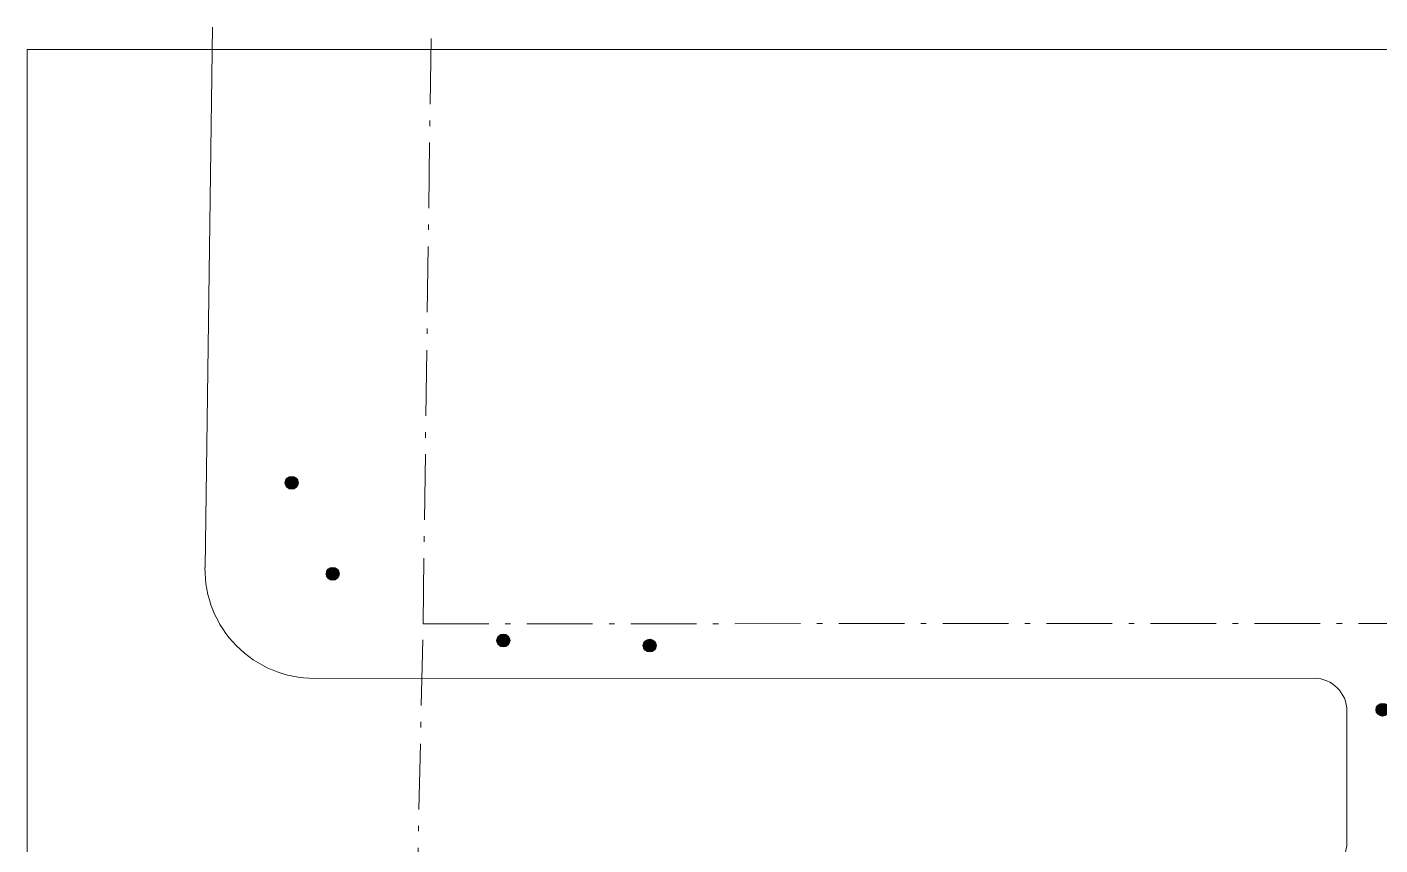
# Model space of a CAD drawing. Header units: metres. Extents: x 14 to 2416, y -346 to 476.
# Drawn here: x 13.82 to 38.55, y -135.53 to -120.58 of the extents above; entities that cross this region are included whole.
import ezdxf

# ---------------------------------------------------------------- set-up
doc = ezdxf.new("R2010")
doc.units = ezdxf.units.M
doc.linetypes.add('ACAD_ISO10W100', pattern=[18, 12, -3, 0, -3])
doc.layers.get('Defpoints').update_dxf_attribs({"color": 6})
doc.layers.add('A-ANNO-TEXT', color=20, linetype='Continuous', lineweight=13)
doc.layers.add('calle', color=254, linetype='Continuous', lineweight=0)
doc.layers.add('MAVA Luminarias', color=1, linetype='Continuous')
doc.layers.add('SOLAR', color=7, linetype='ACAD_ISO10W100', lineweight=9, true_color=0xff1414)

# ---------------------------------------------------------------- blocks, each defined once
blk = doc.blocks.new('A$Cc5be7df0')
at = {"layer": 'calle'}
for p, q in [((2.337, 44.257), (2.471, 54.14)), ((4.337, 42.23), (22.613, 42.233)), ((23.214, 39.233), (23.213, 41.633))]:
    blk.add_line(p, q, dxfattribs=at)
for centre, radius, start, end in [((4.336, 44.23), 2, 179.2193, 270.0092), ((22.613, 41.633), 0.6, 0.0092, 90.0092), ((22.614, 39.233), 0.6, 270.0092, 0.0092)]:
    blk.add_arc(centre, radius, start, end, dxfattribs=at)
at = {"layer": 'SOLAR', "ltscale": 0.1}
blk.add_line((6.323, 43.23), (6.472, 54.14), dxfattribs=at)
blk.add_lwpolyline([(66.071, 43.24), (65.567, 13.241), (5.658, 13.241), (6.323, 43.23), (66.071, 43.24)], dxfattribs=at)
blk = doc.blocks.new('A$Cd6acdfdc')
at = {"layer": 'MAVA Luminarias', "transparency": 33554687}
blk.add_hatch(color=2, dxfattribs=at).paths.add_polyline_path([(0, 0.079, 1), (0.158, 0.079, 1)])
at = {"layer": 'MAVA Luminarias', "color": 2, "transparency": 33554687}
blk.add_circle((0.079, 0.079), 0.079, dxfattribs=at)

msp = doc.modelspace()

# ---------------------------------------------------------------- linework, layer by layer
at = {"layer": 'Defpoints', "lineweight": 13}
msp.add_lwpolyline([(13.822, -120.99), (88.855, -120.99), (88.855, -175.375), (13.822, -175.375)], close=True, dxfattribs=at)
msp.add_lwpolyline([(13.822, -120.99), (88.855, -120.99), (88.855, -175.375), (13.822, -175.375)], close=True, dxfattribs=at)

# ---------------------------------------------------------------- block references
at = {"layer": 'A-ANNO-TEXT'}
msp.add_blockref('A$Cc5be7df0', (14.738, -174.72), dxfattribs=at)
msp.add_blockref('A$Cc5be7df0', (14.738, -174.72), dxfattribs=at)
at = {"layer": 'MAVA Luminarias', "xscale": 1.483214008569871, "yscale": 1.483214008569871, "zscale": 1.483214008569871}
for p in [(18.542, -129.03), (18.542, -129.03), (19.293, -130.694), (19.293, -130.694), (22.413, -131.914), (22.413, -131.914), (25.088, -132.007), (25.088, -132.007), (38.485, -133.18), (38.485, -133.18)]:
    msp.add_blockref('A$Cd6acdfdc', p, dxfattribs=at)

doc.saveas('drawing.dxf')
